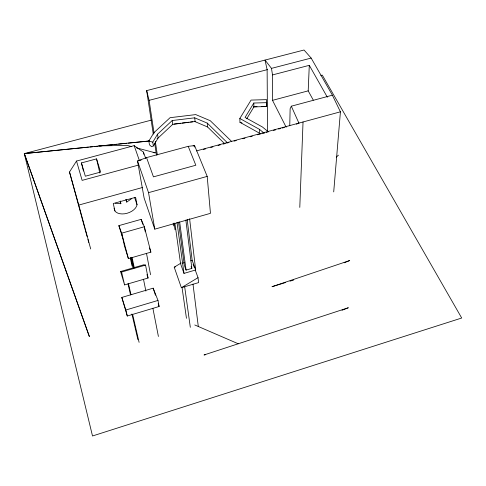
<?xml version="1.0" encoding="UTF-8"?>
<svg xmlns="http://www.w3.org/2000/svg" width="486" height="486" viewBox="0 0 486 486"><rect width="100%" height="100%" fill="white"/><g stroke="black" fill="none" stroke-linecap="round" stroke-linejoin="round"><path stroke-width="0.73" d="M289.759 125.777L290.13 108.706L291.321 106.191L332.394 95.189L340.425 111.859L333.712 191.891M299.789 207.4L303.039 121.974M313.288 100.11L308.197 90.858L309.29 65.331L272.506 74.929L272.512 100.341L286.169 127.223M231.67 141.475L210.219 120.686L195.755 114.593L170.076 117.685L153.916 132.684L148.856 141.025L149.463 144.828L151.62 146.736L153.357 145.94L158.12 138.006L172.682 124.38L195.743 121.415L194.242 121.597M153.357 145.94L152.774 142.137L157.561 134.185L172.202 120.54L194.722 117.825L207.255 123.128L227.144 142.507M246.73 118.784L253.905 106.908L253.814 103.032L266.68 102.655L266.553 99.636L251.055 100.092L239.823 118.475L239.981 122.332L259.524 133.194L259.457 129.343L239.823 118.475M253.814 103.032L245.084 117.424L262.404 126.968L268.217 131.724M84.686 227.819L69.504 172.001L76.521 161.054L134.166 145.642L143.443 152.112L145.727 158.503M336.288 157.142L338.438 155.149M125.886 199.436L126.749 202.085L131.445 198.774M195.196 269.906L198.027 277.658L198.604 282.609L181.375 287.718L174.231 267.209L181.138 262.987M181.375 287.718L198.027 277.658M296.411 124.197L298.908 123.098M344.131 262.798L349.689 260.545L272.002 286.71L285.689 282.494M342.016 310.268L348.341 307.741L204.023 354.968L205.511 354.725M146.547 157.604L137.514 161.012L144.117 198.045L154.785 229.161L210.456 213.336L207.2 176.4L194.576 145.581L188.216 146.341L146.547 157.604L153.448 176.861L195.834 165.24L188.216 146.341M157.045 138.407L158.12 138.006L157.561 134.185M290.014 281.163L293.617 280.058M127.289 316.015L125.844 310.013L157.986 300.439L153.169 288.174L121.81 297.432L127.289 316.015L159.11 306.496L157.986 300.439M174.936 223.572L180.585 263.776L184 273.393L195.682 269.961L189.607 218.767M174.231 267.209L175.64 266.796M124.592 284.905L148.066 278.028L145.551 265.089L143.795 264.785L120.571 271.528L124.592 284.905L121.585 272.045L120.571 271.528M178.532 222.126L184.37 265.326L186.077 270.095L191.861 268.394L185.859 220.049M182.76 263.145L184.206 262.719M190.731 260.812L192.177 260.393L187.159 219.326M121.585 272.045L145.551 265.089M118.863 225.632L121.652 233.183L124.495 246.104L128.389 258.637L150.873 252.155L144.336 226.755L141.159 219.356L118.863 225.632L122.697 237.952M154.785 229.161L148.546 192.65L207.2 176.4M69.504 172.001L78.775 205.062L142.434 187.511M138.595 165.058L82.128 180.379L76.521 161.054M196.453 150.921L340.431 111.816M203.452 149.451L205.639 148.856M210.748 147.465L212.935 146.875M218.044 145.484L220.231 144.889M223.147 144.099L225.334 143.504M226.798 143.109L228.985 142.513M234.094 141.128L236.281 140.533M242.848 138.747L245.035 138.152M250.138 136.766L252.331 136.171M257.434 134.786L261.085 133.79M262.543 133.395L264.73 132.799M266.188 132.405L268.381 131.809M273.484 130.424L275.677 129.829M278.593 129.039L280.78 128.444M282.238 128.043L284.432 127.454M141.171 160.022L137.514 161.012L148.546 192.65M193.112 145.976L194.576 145.581L194.728 147.076M81.423 162.931L96.55 158.879L100.638 172.068L85.329 176.211L81.423 162.931L83.471 171.023M272.512 100.341L308.197 90.858M151.274 120.139L24.3 153.594L92.51 435.985L461.7 318.014L322.285 75.087L320.821 75.476M267.531 131.53L267.13 69.705L265.022 60.07L271.492 68.374L311.155 58.077L332.394 95.189M154.068 133.207L149.105 100.341L267.549 69.589M153.284 134.124L146.663 90.609L304.036 50.015L311.155 58.077M174.043 124.033L180.774 123.225M182.274 123.043L189.005 122.229M190.506 122.047L192.748 121.779M149.554 140.922L24.3 153.594L89.327 336.44L24.3 153.594L74.072 148.588M75.579 148.437L83.118 147.683M84.625 147.531L88.397 147.149M89.904 146.997L92.923 146.693M94.43 146.541L97.449 146.237M99.709 146.013L101.969 145.788M104.235 145.557L112.527 144.725M114.04 144.573L117.053 144.269M118.56 144.117L122.332 143.741M123.839 143.589L126.858 143.285M128.365 143.133L149.481 141.007M253.303 106.786L257.015 106.677M261.462 106.549L266.711 106.531L253.905 106.908M98.409 145.928L127.144 145.393L131.493 146.541M115.346 203.239L120.856 203.719L120.279 201.016M153.157 152.586L155.405 152.859L136.566 147.884M148.856 141.025L152.774 142.137M239.981 122.332L241.985 122.964M224.69 143.716L207.571 126.974L195.099 121.67L194.722 117.825M194.765 324.97L238.201 343.754M259.457 129.343L264.068 133.134M309.29 65.331L327.345 97.224M291.321 106.191L298.926 123.134M192.177 260.393L195.682 269.961M193.136 264.275L194.424 267.798M191.12 266.358L191.861 268.394M134.166 145.642L139.3 160.283M134.561 197.377L137.034 204.776A11.864 7.308 -18 0 1 127.101 213.269A11.864 7.308 -18 0 1 114.921 210.942L114.07 208.221M141.159 219.356L142.835 224.374M149.494 248.018L150.873 252.155M153.169 288.174L155.453 295.221M158.193 303.677L159.11 306.496M146.942 274.541L148.066 278.028M121.81 297.432L125.844 310.013M120.218 201.733L120.856 203.719M84.88 228.542L87.128 236.573M87.948 239.495L88.762 242.411M78.775 205.062L90.694 248.96M128.389 258.637L121.652 233.183L144.336 226.755L145.278 231.804M146.663 90.609L149.105 100.341M132.599 314.29L139.099 342.351M96.55 158.879L99.837 173.065M131.925 313.999L137.89 339.647M128.006 283.8L130.54 294.905M128.468 283.63L130.977 294.686M114.921 210.942L113.268 203.519L135.618 197.322L137.034 204.776M130.284 257.805L132.04 265.97M131.427 257.282L133.796 268.369M130.856 257.78L132.921 267.391M132.083 257.471L134.276 267.78M126.196 199.375L126.749 202.085M143.485 279.231L145.873 291.071M152.871 308.227L158.412 336.47M146.493 253.315L150.557 274.748M143.443 152.112L143.82 154.341M271.492 68.374L272.506 74.929M154.651 143.133L156.48 155.137M155.307 141.426L157.336 154.87M173.15 223.712L173.472 225.96M182.056 287.597L186.46 318.312M174.067 223.013L175.021 229.744M184.644 286.54L190.318 327.333M176.989 222.351L184 273.393M179.65 221.926L186.077 270.095M192.985 284.067L198.3 326.446M172.202 120.54L172.682 124.38M207.255 123.128L207.571 126.974M266.656 106.398L266.571 102.224M266.68 102.655L266.711 106.531"/></g></svg>
